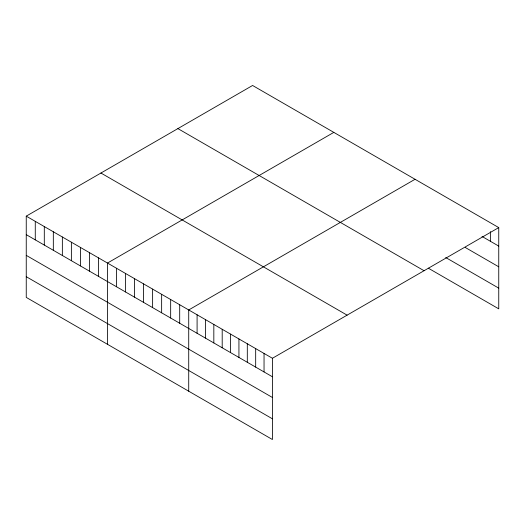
<?xml version="1.0" encoding="UTF-8"?>
<svg xmlns="http://www.w3.org/2000/svg" width="525" height="525" viewBox="0 0 525 525"><rect width="100%" height="100%" fill="white"/><g stroke="black" fill="none" stroke-linecap="round" stroke-linejoin="round"><path stroke-width="0.79" d="M26.25 216.149L272.416 358.273L272.416 439.523L26.25 297.399L26.25 216.149L252.584 85.477L498.75 227.601L498.75 308.851L428.308 268.177M333.821 132.379L107.487 263.051L107.487 344.302M415.052 179.281L188.718 309.953L188.718 391.204M272.416 358.273L498.75 227.601M482.009 236.434L498.75 246.1M465.275 247.478L498.75 266.805M445.745 257.539L498.75 288.14M177.896 128.599L424.062 270.723M100.938 173.027L347.104 315.151M26.25 234.649L272.416 376.773M26.25 255.36L272.416 397.477M26.25 276.695L272.416 418.812M490.383 231.617L490.383 241.264M264.042 353.443L264.042 371.936M255.675 348.607L255.675 367.106M247.308 343.777L247.308 362.276M238.934 338.947L238.934 357.44M230.567 334.11L230.567 352.61M222.2 329.28L222.2 347.78M213.826 324.45L213.826 342.943M205.459 319.613L205.459 338.113M197.092 314.783L197.092 333.283M179.694 304.743L179.694 323.236M170.664 299.526L170.664 318.025M161.641 294.315L161.641 312.815M152.618 289.104L152.618 307.604M143.588 283.894L143.588 302.393M134.564 278.683L134.564 297.183M125.534 273.473L125.534 291.972M116.511 268.262L116.511 286.762M98.457 257.841L98.457 276.34M89.434 252.63L89.434 271.13M80.404 247.419L80.404 265.919M71.38 242.209L71.38 260.702M62.357 236.998L62.357 255.491M53.327 231.781L53.327 250.281M44.303 226.57L44.303 245.07M35.273 221.36L35.273 239.859"/></g></svg>
